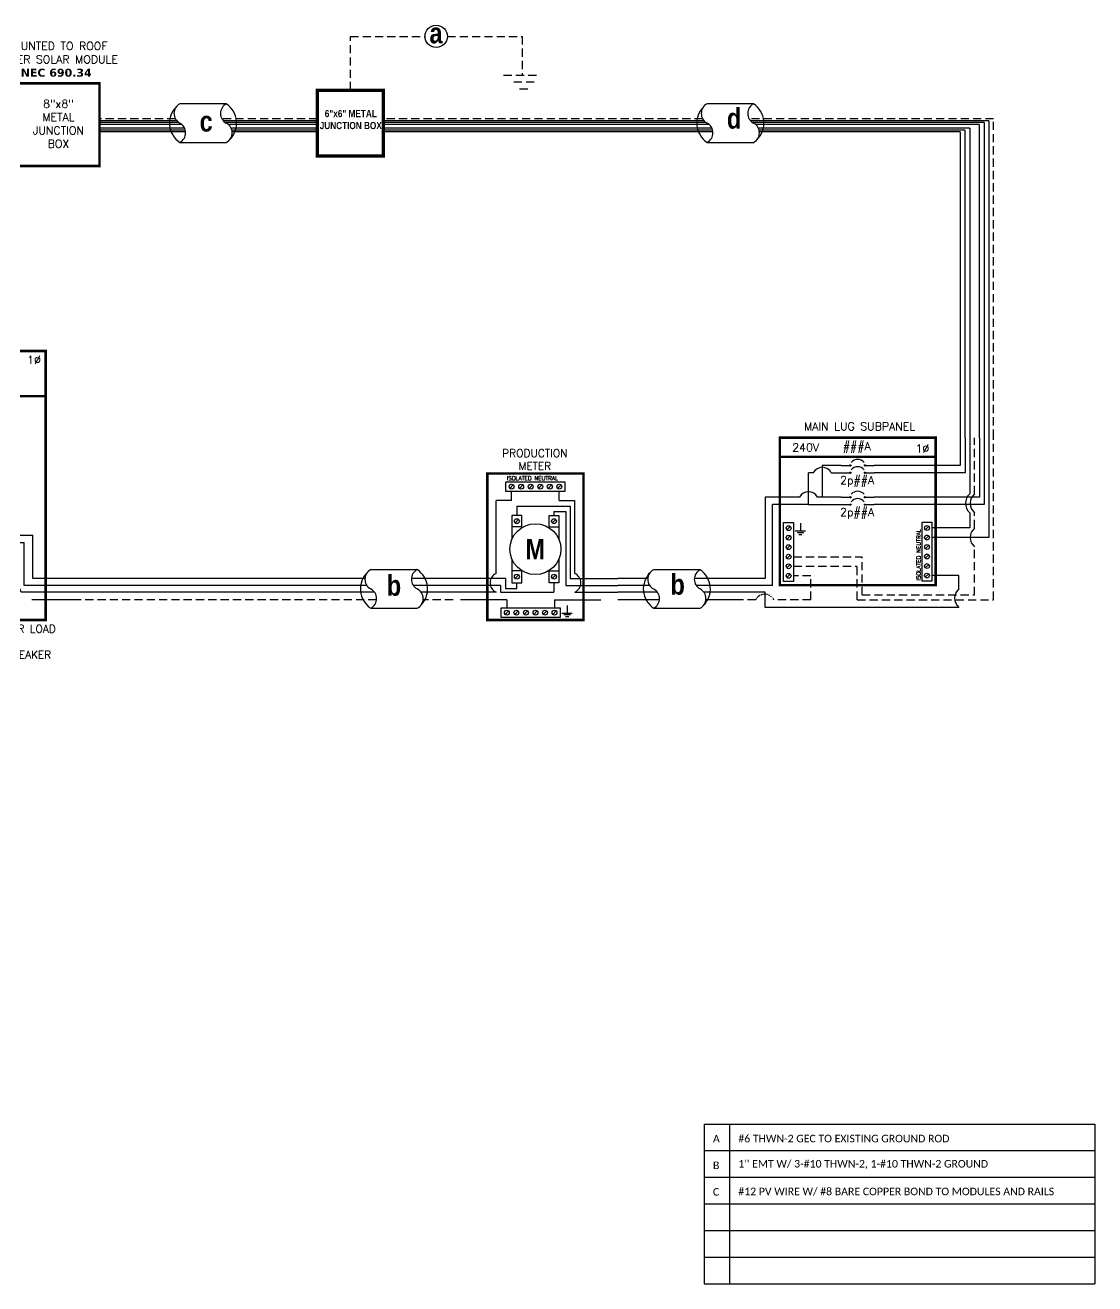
# Model space of a CAD drawing. Header units: feet. Extents: x 11717 to 12507, y 15295 to 15870.
# Drawn here: x 12018 to 12507, y 15295 to 15870 of the extents above; entities that cross this region are included whole.
import ezdxf

# ---------------------------------------------------------------- set-up
doc = ezdxf.new("R2010")
doc.units = ezdxf.units.FT
doc.header["$MEASUREMENT"] = 0
doc.linetypes.add('HIDDEN', pattern=[0.375, 0.25, -0.125])
for name, color, linetype in [('ONE LINE BLOCKS', 7, 'Continuous'), ('TABLES', 7, 'Continuous'), ('TEXT', 7, 'Continuous'), ('Z - TITLEBLOCK TXT', 7, 'Continuous')]:
    doc.layers.add(name, color=color, linetype=linetype)
doc.styles.add('ONE LINE TXT', font='techb___.ttf')
doc.styles.get("Standard").update_dxf_attribs({"font": 'simplex.shx'})

# ---------------------------------------------------------------- blocks, each defined once
blk = doc.blocks.new('M_MAIN BREAKER')
at = {"layer": 'ONE LINE BLOCKS', "linetype": 'Continuous'}
h = blk.add_hatch(color=1, dxfattribs=at)
h.dxf.hatch_style = 1
edge = h.paths.add_edge_path()
edge.add_arc((-12.42, 14.12), 0.0515, 0, 360)
h = blk.add_hatch(color=1, dxfattribs=at)
h.dxf.hatch_style = 1
edge = h.paths.add_edge_path()
edge.add_arc((-11.37, 14.12), 0.0515, 0, 360)
h = blk.add_hatch(color=1, dxfattribs=at)
h.dxf.hatch_style = 1
edge = h.paths.add_edge_path()
edge.add_arc((-12.42, 12.94), 0.0515, 0, 360)
h = blk.add_hatch(color=1, dxfattribs=at)
h.dxf.hatch_style = 1
edge = h.paths.add_edge_path()
edge.add_arc((-11.37, 12.94), 0.0515, 0, 360)
h = blk.add_hatch(color=1, dxfattribs=at)
h.dxf.hatch_style = 1
edge = h.paths.add_edge_path()
edge.add_arc((-9.24, 11.89), 0.0515, 0, 360)
h = blk.add_hatch(color=1, dxfattribs=at)
h.dxf.hatch_style = 1
edge = h.paths.add_edge_path()
edge.add_arc((-9.24, 11.29), 0.0515, 0, 360)
h = blk.add_hatch(color=1, dxfattribs=at)
h.dxf.hatch_style = 1
edge = h.paths.add_edge_path()
edge.add_arc((-8.06, 11.89), 0.0515, 0, 360)
h = blk.add_hatch(color=1, dxfattribs=at)
h.dxf.hatch_style = 1
edge = h.paths.add_edge_path()
edge.add_arc((-8.06, 11.29), 0.0515, 0, 360)
h = blk.add_hatch(color=1, dxfattribs=at)
h.dxf.hatch_style = 1
edge = h.paths.add_edge_path()
edge.add_arc((-9.24, 10.22), 0.0515, 0, 360)
h = blk.add_hatch(color=1, dxfattribs=at)
h.dxf.hatch_style = 1
edge = h.paths.add_edge_path()
edge.add_arc((-8.06, 10.22), 0.0515, 0, 360)
h = blk.add_hatch(color=1, dxfattribs=at)
h.dxf.hatch_style = 1
edge = h.paths.add_edge_path()
edge.add_arc((-9.24, 9.62), 0.0515, 0, 360)
h = blk.add_hatch(color=1, dxfattribs=at)
h.dxf.hatch_style = 1
edge = h.paths.add_edge_path()
edge.add_arc((-8.06, 9.62), 0.0515, 0, 360)
h = blk.add_hatch(color=1, dxfattribs=at)
h.dxf.hatch_style = 1
edge = h.paths.add_edge_path()
edge.add_arc((-9.24, 8.56), 0.0515, 0, 360)
h = blk.add_hatch(color=1, dxfattribs=at)
h.dxf.hatch_style = 1
edge = h.paths.add_edge_path()
edge.add_arc((-8.06, 8.56), 0.0515, 0, 360)
h = blk.add_hatch(color=1, dxfattribs=at)
h.dxf.hatch_style = 1
edge = h.paths.add_edge_path()
edge.add_arc((-9.24, 7.96), 0.0515, 0, 360)
h = blk.add_hatch(color=1, dxfattribs=at)
h.dxf.hatch_style = 1
edge = h.paths.add_edge_path()
edge.add_arc((-8.06, 7.96), 0.0515, 0, 360)
h = blk.add_hatch(color=1, dxfattribs=at)
h.dxf.hatch_style = 1
edge = h.paths.add_edge_path()
edge.add_arc((-9.24, 6.89), 0.0515, 0, 360)
h = blk.add_hatch(color=1, dxfattribs=at)
h.dxf.hatch_style = 1
edge = h.paths.add_edge_path()
edge.add_arc((-9.24, 6.29), 0.0515, 0, 360)
h = blk.add_hatch(color=1, dxfattribs=at)
h.dxf.hatch_style = 1
edge = h.paths.add_edge_path()
edge.add_arc((-8.06, 6.89), 0.0515, 0, 360)
h = blk.add_hatch(color=1, dxfattribs=at)
h.dxf.hatch_style = 1
edge = h.paths.add_edge_path()
edge.add_arc((-8.06, 6.29), 0.0515, 0, 360)
h = blk.add_hatch(color=1, dxfattribs=at)
h.dxf.hatch_style = 1
edge = h.paths.add_edge_path()
edge.add_arc((-9.24, 5.22), 0.0515, 0, 360)
h = blk.add_hatch(color=1, dxfattribs=at)
h.dxf.hatch_style = 1
edge = h.paths.add_edge_path()
edge.add_arc((-8.06, 5.22), 0.0515, 0, 360)
h = blk.add_hatch(color=1, dxfattribs=at)
h.dxf.hatch_style = 1
edge = h.paths.add_edge_path()
edge.add_arc((-9.24, 4.62), 0.0515, 0, 360)
h = blk.add_hatch(color=1, dxfattribs=at)
h.dxf.hatch_style = 1
edge = h.paths.add_edge_path()
edge.add_arc((-8.06, 4.62), 0.0515, 0, 360)
at = {"color": 7, "linetype": 'Continuous'}
for p, q in [((-3.67, 1.71), (-3.67, 5.22)), ((0, 1.71), (-3.67, 1.71))]:
    blk.add_line(p, q, dxfattribs=at)
at = {"color": 10, "linetype": 'Continuous'}
for p, q in [((-4.38, 1.15), (-4.38, 4.62)), ((-3.66, 4.62), (-3.66, 4.62)), ((-3.66, 4.62), (-3.66, 4.62)), ((0, 1.15), (-4.38, 1.15))]:
    blk.add_line(p, q, dxfattribs=at)
at = {"color": 253, "linetype": 'Continuous'}
for p, q in [((-6.38, 2.18), (-6.59, 2.18)), ((-6.38, 0.61), (-6.38, 2.18)), ((-5.56, 0.61), (-6.38, 0.61)), ((0, 0.61), (-4.63, 0.61))]:
    blk.add_line(p, q, dxfattribs=at)
at = {"color": 7, "linetype": 'Continuous'}
blk.add_circle((-19.56, -2.7), 0.906, dxfattribs=at)
at = {"color": 253, "linetype": 'Continuous'}
blk.add_arc((-5.09, 0.58), 0.468, 3.2819, 176.7181, dxfattribs=at)
at = {"layer": 'ONE LINE BLOCKS', "lineweight": 50}
for p, q in [((-19.22, 23.9), (-19.22, 26.89)), ((-19.22, 26.89), (-15.88, 26.89)), ((-15.88, 26.89), (-15.88, 23.9)), ((-15.88, 23.9), (-19.22, 23.9)), ((-14.96, 16.47), (-2.64, 16.47))]:
    blk.add_line(p, q, dxfattribs=at)
at = {"layer": 'ONE LINE BLOCKS', "lineweight": 50, "const_width": 0.21}
for points in [[(-19.22, 23.9), (-19.22, 26.89), (-15.88, 26.89), (-15.88, 23.9)], [(-14.96, -1.65), (-14.96, 20.13), (-2.64, 20.13), (-2.64, -1.65)]]:
    blk.add_lwpolyline(points, close=True, dxfattribs=at)
at = {"layer": 'TEXT', "color": 92, "linetype": 'HIDDEN', "ltscale": 15}
for p, q in [((-13.72, 3.55), (-13.72, 2.94)), ((-6.58, 3.55), (-13.72, 3.55)), ((-5.12, 0), (-5.12, 3.55)), ((-13.72, 2.94), (-12.56, 2.94)), ((0, 0), (-5.12, 0)), ((-12.56, -0.15), (-19.56, -0.15)), ((-19.56, -0.15), (-19.56, -1.8)), ((-19.56, -3.61), (-19.56, -5.8))]:
    blk.add_line(p, q, dxfattribs=at)
at = {"layer": 'TEXT', "color": 92, "linetype": 'Continuous', "ltscale": 15}
blk.add_line((-7.4, -0.92), (-11.75, -0.92), dxfattribs=at)
at = {"layer": 'TEXT', "color": 92, "linetype": 'HIDDEN', "flags": 128}
for points in [[(-11.18, 1.63), (-11.18, 1.01)], [(-11.59, 1.01), (-10.77, 1.01)], [(-10.91, 0.85), (-11.45, 0.85)], [(-11.05, 0.7), (-11.31, 0.7)]]:
    blk.add_lwpolyline(points, dxfattribs=at)
at = {"layer": 'TEXT', "color": 92, "linetype": 'Continuous', "ltscale": 4, "flags": 128}
for points in [[(-21.06, -5.8), (-18.06, -5.8)], [(-18.58, -6.36), (-20.54, -6.36)], [(-19.1, -6.91), (-20.02, -6.91)]]:
    blk.add_lwpolyline(points, dxfattribs=at)
at = {"layer": 'TEXT', "linetype": 'Continuous'}
blk.add_circle((-17.55, 25.39), 1.27, dxfattribs=at)
at = {"layer": 'TEXT', "color": 92, "linetype": 'Continuous', "ltscale": 0.3}
blk.add_arc((-5.85, 3.16), 0.824, 27.6639, 152.3361, dxfattribs=at)
at = {"layer": 'Z - TITLEBLOCK TXT', "color": 253, "linetype": 'Continuous'}
for p, q in [((-18.57, 13.92), (-18.57, 23.9)), ((-13.44, 13.92), (-18.57, 13.92)), ((-13.44, 4.34), (-13.44, 13.92)), ((-5.83, 4.34), (-13.44, 4.34)), ((-5.83, 4.34), (-5.83, 2.95)), ((-5.83, 2.95), (-6.59, 2.95))]:
    blk.add_line(p, q, dxfattribs=at)
at = {"layer": 'Z - TITLEBLOCK TXT', "color": 10, "linetype": 'Continuous'}
for p, q in [((-17.55, 14.87), (-17.55, 23.9)), ((-12.42, 14.87), (-17.55, 14.87)), ((-12.42, 4.62), (-12.42, 12.2)), ((-11.7, 11.29), (-12.42, 11.29)), ((-9.99, 11.29), (-11.04, 11.29)), ((-11.7, 9.62), (-12.42, 9.62)), ((-9.99, 9.62), (-11.04, 9.62)), ((-11.7, 7.96), (-12.42, 7.96)), ((-9.99, 7.96), (-11.04, 7.96)), ((-11.7, 6.29), (-12.42, 6.29)), ((-9.99, 6.29), (-11.04, 6.29)), ((-9.99, 4.62), (-12.42, 4.62)), ((-7.32, 4.62), (-4.38, 4.62))]:
    blk.add_line(p, q, dxfattribs=at)
at = {"layer": 'Z - TITLEBLOCK TXT', "color": 7, "linetype": 'Continuous'}
for p, q in [((-16.52, 15.77), (-16.52, 23.9)), ((-16.52, 15.77), (-11.37, 15.77)), ((-11.37, 15.77), (-11.37, 14.87)), ((-11.37, 11.89), (-11.37, 12.2)), ((-11.37, 10.22), (-11.37, 11.89)), ((-11.37, 11.89), (-9.99, 11.89)), ((-9.99, 11.89), (-11.37, 11.89)), ((-11.37, 8.56), (-11.37, 10.22)), ((-11.37, 10.22), (-9.99, 10.22)), ((-9.99, 10.22), (-11.37, 10.22)), ((-11.37, 6.89), (-11.37, 8.56)), ((-11.37, 8.56), (-9.99, 8.56)), ((-9.99, 8.56), (-11.37, 8.56)), ((-11.37, 5.22), (-11.37, 6.89)), ((-11.37, 6.89), (-9.99, 6.89)), ((-9.99, 6.89), (-11.37, 6.89)), ((-9.99, 5.22), (-11.37, 5.22)), ((-7.32, 5.22), (-3.67, 5.22))]:
    blk.add_line(p, q, dxfattribs=at)
at = {"layer": 'Z - TITLEBLOCK TXT', "color": 1, "linetype": 'Continuous'}
for p, q in [((-12.56, -1.38), (-12.56, 3.4)), ((-12.56, 3.4), (-11.75, 3.4)), ((-11.75, 3.4), (-11.75, -1.38)), ((-7.4, -1.37), (-7.4, 3.41)), ((-7.4, 3.41), (-6.59, 3.41)), ((-6.59, 3.41), (-6.59, -1.37)), ((-11.75, -1.38), (-12.56, -1.38)), ((-6.59, -1.37), (-7.4, -1.37))]:
    blk.add_line(p, q, dxfattribs=at)
at = {"layer": 'Z - TITLEBLOCK TXT', "color": 4, "linetype": 'Continuous'}
for p, q in [((-12.01, 3.07), (-12.29, 2.8)), ((-6.85, 3.09), (-7.13, 2.81)), ((-12.01, 2.3), (-12.29, 2.03)), ((-6.85, 2.32), (-7.13, 2.04)), ((-12.01, 1.53), (-12.29, 1.25)), ((-6.85, 1.55), (-7.13, 1.27)), ((-12.01, 0.76), (-12.29, 0.48)), ((-6.85, 0.78), (-7.13, 0.5)), ((-6.85, 0), (-7.13, -0.27)), ((-12.01, -0.01), (-12.29, -0.29)), ((-12.01, -0.78), (-12.29, -1.06)), ((-6.85, -0.77), (-7.13, -1.04))]:
    blk.add_line(p, q, dxfattribs=at)
at = {"layer": 'Z - TITLEBLOCK TXT', "color": 1, "linetype": 'Continuous', "flags": 128}
for points in [[(-12.42, 14.87), (-12.42, 14.12)], [(-12.42, 14.87), (-12.42, 14.12)], [(-11.37, 14.87), (-11.37, 14.12)], [(-11.37, 14.87), (-11.37, 14.12)], [(-12.42, 12.94), (-12.42, 12.2)], [(-11.37, 12.94), (-11.37, 12.2)], [(-9.99, 11.89), (-9.24, 11.89)], [(-9.99, 11.89), (-9.24, 11.89)], [(-9.99, 11.29), (-9.24, 11.29)], [(-9.99, 11.29), (-9.24, 11.29)], [(-8.06, 11.89), (-7.32, 11.89)], [(-8.06, 11.29), (-7.32, 11.29)], [(-9.99, 10.22), (-9.24, 10.22)], [(-9.99, 10.22), (-9.24, 10.22)], [(-8.06, 10.22), (-7.32, 10.22)], [(-9.99, 9.62), (-9.24, 9.62)], [(-9.99, 9.62), (-9.24, 9.62)], [(-8.06, 9.62), (-7.32, 9.62)], [(-9.99, 8.56), (-9.24, 8.56)], [(-9.99, 8.56), (-9.24, 8.56)], [(-8.06, 8.56), (-7.32, 8.56)], [(-9.99, 7.96), (-9.24, 7.96)], [(-9.99, 7.96), (-9.24, 7.96)], [(-8.06, 7.96), (-7.32, 7.96)], [(-9.99, 6.89), (-9.24, 6.89)], [(-9.99, 6.89), (-9.24, 6.89)], [(-9.99, 6.29), (-9.24, 6.29)], [(-9.99, 6.29), (-9.24, 6.29)], [(-8.06, 6.89), (-7.32, 6.89)], [(-8.06, 6.29), (-7.32, 6.29)], [(-9.99, 5.22), (-9.24, 5.22)], [(-9.99, 5.22), (-9.24, 5.22)], [(-8.06, 5.22), (-7.32, 5.22)], [(-9.99, 4.62), (-9.24, 4.62)], [(-9.99, 4.62), (-9.24, 4.62)], [(-8.06, 4.62), (-7.32, 4.62)]]:
    blk.add_lwpolyline(points, dxfattribs=at)
at = {"layer": 'Z - TITLEBLOCK TXT', "color": 1, "linetype": 'Continuous'}
for centre in [(-12.42, 14.12), (-11.37, 14.12), (-12.42, 12.94), (-11.37, 12.94), (-9.24, 11.89), (-9.24, 11.29), (-8.06, 11.89), (-8.06, 11.29), (-9.24, 10.22), (-8.06, 10.22), (-9.24, 9.62), (-8.06, 9.62), (-9.24, 8.56), (-8.06, 8.56), (-9.24, 7.96), (-8.06, 7.96), (-9.24, 6.89), (-9.24, 6.29), (-8.06, 6.89), (-8.06, 6.29), (-9.24, 5.22), (-8.06, 5.22), (-9.24, 4.62), (-8.06, 4.62)]:
    blk.add_circle(centre, 0.0515, dxfattribs=at)
at = {"layer": 'Z - TITLEBLOCK TXT', "color": 4, "linetype": 'Continuous'}
for centre in [(-12.15, 2.94), (-6.99, 2.95), (-12.15, 2.16), (-6.99, 2.18), (-12.15, 1.39), (-6.99, 1.41), (-12.15, 0.62), (-12.15, -0.15), (-6.99, 0.64), (-6.99, -0.13), (-12.15, -0.92), (-6.99, -0.91)]:
    blk.add_circle(centre, 0.197, dxfattribs=at)
at = {"layer": 'Z - TITLEBLOCK TXT', "color": 1, "linetype": 'Continuous'}
for centre, start, end in [((-12.63, 13.53), 310.3392, 49.6608), ((-11.58, 13.53), 310.3392, 49.6608), ((-8.65, 11.68), 40.3392, 139.6608), ((-8.65, 11.08), 40.3392, 139.6608), ((-8.65, 10.01), 40.3392, 139.6608), ((-8.65, 9.41), 40.3392, 139.6608), ((-8.65, 8.34), 40.3392, 139.6608), ((-8.65, 7.75), 40.3392, 139.6608), ((-8.65, 6.68), 40.3392, 139.6608), ((-8.65, 6.08), 40.3392, 139.6608), ((-8.65, 5.01), 40.3392, 139.6608), ((-8.65, 4.41), 40.3392, 139.6608)]:
    blk.add_arc(centre, 0.697, start, end, dxfattribs=at)
at = {"layer": 'Z - TITLEBLOCK TXT', "color": 10, "linetype": 'Continuous'}
for centre in [(-11.37, 11.27), (-11.37, 9.6), (-11.37, 7.94), (-11.37, 6.27)]:
    blk.add_arc(centre, 0.332, 3.2937, 176.7063, dxfattribs=at)
at = {"layer": 'TABLES', "color": 1, "linetype": 'Continuous'}
blk.add_text('NEUTRAL', height=0.648, rotation=90, dxfattribs=at).set_placement((-7.51, -0.72))
at = {"layer": 'TEXT', "color": 1}
for s, p in [('EXISTING', (-23.87, 26.77)), ('120/240V', (-24.23, 25.6)), ('UTILITY', (-23.53, 24.56)), ('METER', (-23.34, 23.51))]:
    blk.add_text(s, height=0.628, dxfattribs=at).set_placement(p)
at = {"layer": 'TEXT', "color": 1, "attachment_point": 5}
for s, width, gutter_width, heights, insert, char_height in [('240V', 0.1481, 0.75, [0], (-13.27, 19.41), 0.648), ('1∅', 0.1481, 0.75, [0], (-3.58, 19.41), 0.648), ('#A MAIN BREAKER\\P#A BUSBAR', 11.199, 0.75, [0], (-8.93, 17.57), 0.648), ('2p#A', 0.1481, 0.75, [0], (-10.55, 13.53), 0.648), ('EXISTING MAIN BREAKER LOAD CENTER\\P2p##A BACK FEED BREAKER\\P{\\fVerdana|b1|i0|c0|p34;NEC 690.64}', 14.144, 7.17, [12.8], (-8.17, -3.93), 0.6278)]:
    blk.add_mtext_dynamic_manual_height_columns(s, width=width, gutter_width=gutter_width, heights=heights, dxfattribs=dict(at, insert=insert, char_height=char_height))
at = {"layer": 'Z - TITLEBLOCK TXT', "color": 253, "linetype": 'Continuous', "style": 'ONE LINE TXT'}
blk.add_text('M', height=1.66, dxfattribs=at).set_placement((-18.36, 24.56))
at = {"layer": 'Z - TITLEBLOCK TXT', "color": 1, "linetype": 'Continuous', "insert": (-20.08, -1.65), "char_height": 1.6624, "attachment_point": 1, "style": 'ONE LINE TXT'}
blk.add_mtext_dynamic_manual_height_columns('{\\W1;\\C256;a}', width=0.1385, gutter_width=2.13, heights=[0], dxfattribs=at)
blk = doc.blocks.new('*U12')
at = {"color": 155, "true_color": 0x647190}
blk.add_blockref('M_MAIN BREAKER', (0, 0), dxfattribs=at)
blk = doc.blocks.new('M_METER PAN')
at = {"color": 253, "linetype": 'Continuous'}
for p, q in [((4.73, 8.02), (4.73, 8.75)), ((8.59, 8.02), (8.59, 8.75)), ((4.73, 8.02), (3.48, 8.02)), ((3.48, 2.14), (3.48, 8.02)), ((8.59, 8.02), (9.84, 8.02)), ((9.84, 2.14), (9.84, 8.02)), ((3.48, 0.61), (0, 0.61)), ((9.84, 0.61), (13.32, 0.61))]:
    blk.add_line(p, q, dxfattribs=at)
at = {"color": 7, "linetype": 'Continuous'}
for p, q in [((5.16, 7.56), (5.16, 6.82)), ((5.16, 7.56), (9.47, 7.56)), ((9.47, 7.56), (9.47, 1.71)), ((4.25, 1.71), (0, 1.71)), ((4.25, 1.71), (4.25, 0.9)), ((5.16, 0.9), (5.16, 1.37)), ((9.47, 1.71), (13.32, 1.71)), ((4.25, 0.9), (5.16, 0.9))]:
    blk.add_line(p, q, dxfattribs=at)
at = {"color": 10, "linetype": 'Continuous'}
for p, q in [((8.16, 7.14), (8.16, 6.82)), ((8.16, 7.14), (9.12, 7.14)), ((9.12, 7.14), (9.12, 1.15)), ((3.83, 1.15), (0, 1.15)), ((3.83, 1.15), (3.83, 0.61)), ((8.16, 1.37), (8.16, 0.61)), ((9.12, 1.15), (13.32, 1.15)), ((3.83, 0.61), (8.16, 0.61))]:
    blk.add_line(p, q, dxfattribs=at)
at = {"color": 1, "linetype": 'Continuous'}
for p, q in [((5.57, 5.9), (4.76, 5.9)), ((7.76, 5.9), (8.56, 5.9)), ((5.57, 2.33), (4.76, 2.33)), ((7.76, 2.33), (8.56, 2.33))]:
    blk.add_line(p, q, dxfattribs=at)
at = {"color": 253, "linetype": 'Continuous'}
for centre, start, end in [((3.82, 1.37), 113.9997, 246.0003), ((9.5, 1.37), 293.9997, 66.0003)]:
    blk.add_arc(centre, 0.835, start, end, dxfattribs=at)
at = {"layer": 'ONE LINE BLOCKS', "lineweight": 50, "const_width": 0.21}
blk.add_lwpolyline([(2.77, -1.65), (2.77, 10.22), (10.55, 10.22), (10.55, -1.65)], close=True, dxfattribs=at)
at = {"layer": 'TEXT', "color": 92, "linetype": 'HIDDEN', "ltscale": 15}
for p, q in [((4.35, 0), (0, 0)), ((4.35, 0), (4.35, -0.65)), ((8.2, 0), (8.2, -0.65)), ((8.2, 0), (13.32, 0))]:
    blk.add_line(p, q, dxfattribs=at)
at = {"layer": 'TEXT', "color": 92, "linetype": 'Continuous', "flags": 128}
for points in [[(9.23, -0.46), (9.23, -1.08)], [(8.81, -1.08), (9.64, -1.08)], [(9.5, -1.23), (8.96, -1.23)], [(9.35, -1.38), (9.1, -1.38)]]:
    blk.add_lwpolyline(points, dxfattribs=at)
at = {"layer": 'TEXT', "linetype": 'Continuous'}
blk.add_circle((6.66, 4.09), 2.06, dxfattribs=at)
at = {"layer": 'Z - TITLEBLOCK TXT', "color": 1, "linetype": 'Continuous'}
for p, q in [((4.27, 8.75), (4.27, 9.55)), ((4.27, 9.55), (9.05, 9.55)), ((9.05, 9.55), (9.05, 8.75)), ((9.05, 8.75), (4.27, 8.75)), ((4.76, 6.82), (4.76, 4.89)), ((5.57, 6.82), (4.76, 6.82)), ((5.57, 5.84), (5.57, 6.82)), ((7.76, 5.84), (7.76, 6.82)), ((7.76, 6.82), (8.56, 6.82)), ((8.56, 6.82), (8.56, 4.89)), ((4.76, 3.3), (4.76, 1.37)), ((8.56, 3.3), (8.56, 1.37)), ((5.57, 1.37), (5.57, 2.35)), ((7.76, 1.37), (7.76, 2.35)), ((4.76, 1.37), (5.57, 1.37)), ((8.56, 1.37), (7.76, 1.37)), ((3.89, -1.45), (3.89, -0.65)), ((3.89, -0.65), (8.66, -0.65)), ((8.66, -0.65), (8.66, -1.45)), ((8.66, -1.45), (3.89, -1.45))]:
    blk.add_line(p, q, dxfattribs=at)
at = {"layer": 'Z - TITLEBLOCK TXT', "color": 4, "linetype": 'Continuous'}
for p, q in [((4.87, 9.29), (4.6, 9.01)), ((5.64, 9.29), (5.37, 9.01)), ((6.42, 9.29), (6.14, 9.01)), ((7.19, 9.29), (6.91, 9.01)), ((7.96, 9.29), (7.68, 9.01)), ((8.73, 9.29), (8.45, 9.01)), ((5.3, 6.5), (5.02, 6.22)), ((8.3, 6.5), (8.02, 6.22)), ((5.3, 2.01), (5.02, 1.73)), ((8.3, 2.01), (8.02, 1.73)), ((4.49, -0.91), (4.21, -1.19)), ((5.26, -0.91), (4.98, -1.19)), ((6.03, -0.91), (5.75, -1.19)), ((6.8, -0.91), (6.52, -1.19)), ((7.57, -0.91), (7.29, -1.19)), ((8.34, -0.91), (8.06, -1.19))]:
    blk.add_line(p, q, dxfattribs=at)
for centre in [(4.73, 9.15), (5.51, 9.15), (6.28, 9.15), (7.05, 9.15), (7.82, 9.15), (8.59, 9.15), (5.16, 6.36), (8.16, 6.36), (5.16, 1.87), (8.16, 1.87), (4.35, -1.05), (5.12, -1.05), (5.89, -1.05), (6.66, -1.05), (7.43, -1.05), (8.2, -1.05)]:
    blk.add_circle(centre, 0.197, dxfattribs=at)
at = {"layer": 'TABLES', "color": 4, "linetype": 'Continuous'}
blk.add_text('ISOLATED NEUTRAL', height=0.3321, dxfattribs=at).set_placement((4.34, 9.67))
at = {"layer": 'TEXT', "color": 1, "insert": (6.61, 11.34), "char_height": 0.6278, "attachment_point": 5}
blk.add_mtext_dynamic_manual_height_columns('PRODUCTION METER', width=1.3203, gutter_width=7.17, heights=[0], dxfattribs=at)
at = {"layer": 'Z - TITLEBLOCK TXT', "color": 253, "linetype": 'Continuous', "style": 'ONE LINE TXT'}
blk.add_text('M', height=1.66, dxfattribs=at).set_placement((5.85, 3.26))
blk = doc.blocks.new('*U13')
at = {"color": 0}
blk.add_blockref('M_METER PAN', (0, 0), dxfattribs=at)
blk = doc.blocks.new('*U8')
at = {"color": 7, "linetype": 'Continuous'}
for p, q in [((6.67, 2.43), (2.91, 2.43)), ((2.44, 1.71), (0, 1.71)), ((9.57, 1.71), (6.2, 1.71)), ((2.91, -0.69), (6.67, -0.69))]:
    blk.add_line(p, q, dxfattribs=at)
at = {"color": 10, "linetype": 'Continuous'}
for p, q in [((2.59, 1.15), (0, 1.15)), ((9.57, 1.15), (6.35, 1.15))]:
    blk.add_line(p, q, dxfattribs=at)
at = {"color": 253, "linetype": 'Continuous'}
for p, q in [((3.21, 0.61), (0, 0.61)), ((9.57, 0.61), (6.97, 0.61))]:
    blk.add_line(p, q, dxfattribs=at)
at = {"color": 7, "linetype": 'Continuous'}
for centre, start, end in [((3.94, 0.87), 133.9732, 236.4265), ((5.63, 0.87), 313.9732, 56.4265)]:
    blk.add_arc(centre, 1.87, start, end, dxfattribs=at)
at = {"layer": 'TEXT', "color": 92, "linetype": 'HIDDEN', "ltscale": 15}
for p, q in [((3.37, 0), (0, 0)), ((9.57, 0), (7.14, 0))]:
    blk.add_line(p, q, dxfattribs=at)
at = {"layer": 'Z - TITLEBLOCK TXT', "linetype": 'Continuous'}
for centre, start, end in [((3.31, 1.65), 117.6639, 242.3361), ((7.08, 1.65), 117.6639, 242.3361), ((2.5, 0.09), 297.6639, 62.3361), ((6.26, 0.09), 297.6639, 62.3361)]:
    blk.add_arc(centre, 0.882, start, end, dxfattribs=at)
blk = doc.blocks.new('*T10')
at = {"linetype": 'ByBlock', "lineweight": -2, "transparency": 16777216}
for p, q in [((0, 0), (178.52, 0)), ((0, 0), (0, -72.97)), ((11.58, 0), (11.58, -72.97)), ((178.52, 0), (178.52, -72.97)), ((0, -12.11), (178.52, -12.11)), ((0, -24.28), (178.52, -24.28)), ((0, -36.46), (178.52, -36.46)), ((0, -48.64), (178.52, -48.64)), ((0, -60.81), (178.52, -60.81)), ((0, -72.97), (178.52, -72.97))]:
    blk.add_line(p, q, dxfattribs=at)
at = {"color": 0, "linetype": 'Continuous', "transparency": 16777216, "char_height": 3.4544, "attachment_point": 7}
for s, insert, width in [('{\\fCalibri|b0|i0|c0;A', (4.06, -8.36), 3.4544), ('{\\fCalibri|b0|i0|c0;#6 THWN-2 GEC TO EXISTING GROUND ROD', (15.65, -8.36), 158.8095), ('{\\fCalibri|b0|i0|c0;B', (4.06, -20.53), 3.4544), ("{\\fCalibri|b0|i0|c0;1'' EMT W/ 3-#10 THWN-2, 1-#10 THWN-2 GROUND", (15.65, -20.53), 158.8095), ('{\\fCalibri|b0|i0|c0;#12 PV WIRE W/ #8 BARE COPPER BOND TO MODULES AND RAILS', (15.65, -32.71), 158.8095), ('{\\fCalibri|b0|i0|c0;C', (4.06, -32.71), 3.4544), ('{\\fCalibri|b0|i0|c0;', (4.06, -44.89), 3.4544), ('{\\fCalibri|b0|i0|c0;', (15.65, -44.89), 158.8095), ('{\\fCalibri|b0|i0|c0;', (4.06, -57.06), 3.4544), ('{\\fCalibri|b0|i0|c0;', (15.65, -57.06), 158.8095), ('{\\fCalibri|b0|i0|c0;', (4.06, -69.22), 3.4544), ('{\\fCalibri|b0|i0|c0;', (15.65, -69.22), 158.8095)]:
    blk.add_mtext(s, dxfattribs=dict(at, insert=insert, width=width))
blk = doc.blocks.new('*U16')
at = {"layer": 'ONE LINE BLOCKS', "linetype": 'Continuous'}
h = blk.add_hatch(color=1, dxfattribs=at)
h.dxf.hatch_style = 1
edge = h.paths.add_edge_path()
edge.add_arc((32.25, -12.65), 0.291, 0, 360)
h = blk.add_hatch(color=1, dxfattribs=at)
h.dxf.hatch_style = 1
edge = h.paths.add_edge_path()
edge.add_arc((32.25, -16.02), 0.291, 0, 360)
h = blk.add_hatch(color=1, dxfattribs=at)
h.dxf.hatch_style = 1
edge = h.paths.add_edge_path()
edge.add_arc((38.92, -12.65), 0.291, 0, 360)
h = blk.add_hatch(color=1, dxfattribs=at)
h.dxf.hatch_style = 1
edge = h.paths.add_edge_path()
edge.add_arc((38.92, -16.02), 0.291, 0, 360)
h = blk.add_hatch(color=1, dxfattribs=at)
h.dxf.hatch_style = 1
edge = h.paths.add_edge_path()
edge.add_arc((32.25, -27.21), 0.291, 0, 360)
h = blk.add_hatch(color=1, dxfattribs=at)
h.dxf.hatch_style = 1
edge = h.paths.add_edge_path()
edge.add_arc((38.92, -27.21), 0.291, 0, 360)
h = blk.add_hatch(color=1, dxfattribs=at)
h.dxf.hatch_style = 1
edge = h.paths.add_edge_path()
edge.add_arc((32.25, -30.59), 0.291, 0, 360)
h = blk.add_hatch(color=1, dxfattribs=at)
h.dxf.hatch_style = 1
edge = h.paths.add_edge_path()
edge.add_arc((38.92, -30.59), 0.291, 0, 360)
at = {"color": 7, "linetype": 'Continuous'}
for p, q in [((82.46, 0), (82.46, -12.65)), ((91.16, 0), (91.16, -27.21)), ((28.05, -12.65), (19.39, -12.65)), ((19.39, -12.65), (19.39, -27.21)), ((82.46, -12.65), (43.12, -12.65)), ((8.98, -27.21), (-6.7, -27.21)), ((-6.7, -27.21), (-6.7, -64.37)), ((28.05, -27.21), (17.22, -27.21)), ((91.16, -27.21), (43.12, -27.21)), ((-6.7, -64.37), (-20.02, -64.37))]:
    blk.add_line(p, q, dxfattribs=at)
at = {"color": 10, "linetype": 'Continuous'}
for p, q in [((84.64, 0), (84.64, -16.02)), ((93.34, 0), (93.34, -30.59)), ((13.1, -30.59), (13.1, -16.02)), ((15.27, -16.02), (13.1, -16.02)), ((23.51, -16.02), (28.05, -16.02)), ((84.64, -16.02), (43.12, -16.02)), ((13.1, -30.59), (-3.41, -30.59)), ((-3.41, -67.54), (-3.41, -30.59)), ((13.1, -30.59), (28.05, -30.59)), ((93.34, -30.59), (43.12, -30.59)), ((-3.41, -67.54), (-20.02, -67.54))]:
    blk.add_line(p, q, dxfattribs=at)
at = {"color": 253, "linetype": 'Continuous'}
for p, q in [((86.81, 0), (86.81, -25.72)), ((95.51, 0), (95.51, -45.61)), ((86.81, -34.27), (86.81, -41.26)), ((86.81, -41.26), (69.51, -41.26)), ((95.51, -45.61), (69.51, -45.61)), ((81.85, -63.01), (69.51, -63.01)), ((81.85, -69.04), (81.85, -63.01)), ((-6.7, -70.59), (-20.02, -70.59)), ((-6.7, -77.59), (-6.7, -70.59)), ((81.85, -77.59), (-6.7, -77.59))]:
    blk.add_line(p, q, dxfattribs=at)
at = {"color": 10, "linetype": 'Continuous'}
blk.add_arc((19.39, -18.18), 4.65, 27.66392, 152.33608, dxfattribs=at)
at = {"color": 7, "linetype": 'Continuous'}
blk.add_arc((13.1, -29.37), 4.65, 27.66392, 152.33608, dxfattribs=at)
at = {"color": 253, "linetype": 'Continuous'}
for centre in [(90.39, -29.99), (85.42, -73.31)]:
    blk.add_arc(centre, 5.58, 129.92155, 230.07845, dxfattribs=at)
at = {"layer": 'ONE LINE BLOCKS', "lineweight": 50}
blk.add_line((0, -8.7), (71.17, -8.7), dxfattribs=at)
at = {"layer": 'ONE LINE BLOCKS', "lineweight": 50, "const_width": 1.19}
blk.add_lwpolyline([(0, -67.37), (0, 0), (71.17, 0), (71.17, -67.37)], close=True, dxfattribs=at)
at = {"layer": 'TEXT', "color": 92, "linetype": 'HIDDEN', "ltscale": 15}
for p, q in [((88.99, -25.72), (88.99, 0)), ((97.69, -74.03), (97.69, 0)), ((88.99, -41.34), (88.99, -34.27)), ((88.99, -71.85), (88.99, -49.89)), ((6.27, -54.39), (37.56, -54.39)), ((37.56, -71.85), (37.56, -54.39)), ((6.27, -58.74), (35.36, -58.74)), ((14.11, -63.09), (6.27, -63.09)), ((14.11, -74.03), (14.11, -63.09)), ((35.36, -74.03), (35.36, -58.74)), ((-11.01, -74.03), (-20.02, -74.03)), ((14.11, -74.03), (-2.77, -74.03)), ((35.36, -74.03), (97.69, -74.03)), ((37.56, -71.85), (88.99, -71.85))]:
    blk.add_line(p, q, dxfattribs=at)
at = {"layer": 'TEXT', "color": 92, "linetype": 'HIDDEN', "flags": 128}
for points in [[(9.38, -39.11), (9.38, -42.61)], [(7.04, -42.61), (11.72, -42.61)], [(10.91, -43.48), (7.85, -43.48)], [(10.1, -44.35), (8.66, -44.35)]]:
    blk.add_lwpolyline(points, dxfattribs=at)
at = {"layer": 'TEXT', "color": 92, "linetype": 'Continuous', "ltscale": 4}
for centre in [(92.46, -29.99), (92.46, -45.61)]:
    blk.add_arc(centre, 5.51, 129.05896, 230.94104, dxfattribs=at)
at = {"layer": 'TEXT', "color": 92, "linetype": 'HIDDEN', "ltscale": 0.3}
blk.add_arc((-6.89, -76.19), 4.65, 27.66392, 152.33608, dxfattribs=at)
at = {"layer": 'Z - TITLEBLOCK TXT', "color": 1, "linetype": 'Continuous'}
for p, q in [((1.73, -65.68), (1.73, -38.74)), ((1.73, -38.74), (6.27, -38.74)), ((6.27, -38.74), (6.27, -65.68)), ((64.97, -65.61), (64.97, -38.67)), ((64.97, -38.67), (69.51, -38.67)), ((69.51, -38.67), (69.51, -65.61)), ((6.27, -65.68), (1.73, -65.68)), ((69.51, -65.61), (64.97, -65.61))]:
    blk.add_line(p, q, dxfattribs=at)
at = {"layer": 'Z - TITLEBLOCK TXT', "color": 4, "linetype": 'Continuous'}
for p, q in [((4.79, -40.55), (3.22, -42.12)), ((4.79, -44.9), (3.22, -46.47)), ((68.02, -40.48), (66.45, -42.05)), ((68.02, -44.83), (66.45, -46.4)), ((4.79, -49.25), (3.22, -50.82)), ((68.02, -49.18), (66.45, -50.75)), ((4.79, -53.6), (3.22, -55.17)), ((68.02, -53.53), (66.45, -55.1)), ((4.79, -57.95), (3.22, -59.52)), ((4.79, -62.3), (3.22, -63.87)), ((68.02, -57.88), (66.45, -59.45)), ((68.02, -62.23), (66.45, -63.8))]:
    blk.add_line(p, q, dxfattribs=at)
at = {"layer": 'Z - TITLEBLOCK TXT', "color": 1, "linetype": 'Continuous', "flags": 128}
for points in [[(28.05, -12.65), (32.25, -12.65)], [(28.05, -12.65), (32.25, -12.65)], [(28.05, -16.02), (32.25, -16.02)], [(28.05, -16.02), (32.25, -16.02)], [(38.92, -12.65), (43.12, -12.65)], [(38.92, -16.02), (43.12, -16.02)], [(28.05, -27.21), (32.25, -27.21)], [(28.05, -27.21), (32.25, -27.21)], [(38.92, -27.21), (43.12, -27.21)], [(28.05, -30.59), (32.25, -30.59)], [(28.05, -30.59), (32.25, -30.59)], [(38.92, -30.59), (43.12, -30.59)]]:
    blk.add_lwpolyline(points, dxfattribs=at)
at = {"layer": 'Z - TITLEBLOCK TXT', "color": 1, "linetype": 'Continuous'}
for centre in [(32.25, -12.65), (32.25, -16.02), (38.92, -12.65), (38.92, -16.02), (32.25, -27.21), (38.92, -27.21), (32.25, -30.59), (38.92, -30.59)]:
    blk.add_circle(centre, 0.291, dxfattribs=at)
at = {"layer": 'Z - TITLEBLOCK TXT', "color": 4, "linetype": 'Continuous'}
for centre in [(4, -41.33), (67.24, -41.26), (4, -45.69), (67.24, -45.61), (4, -50.04), (67.24, -49.96), (4, -54.39), (67.24, -54.31), (4, -58.74), (4, -63.09), (67.24, -58.66), (67.24, -63.01)]:
    blk.add_circle(centre, 1.11, dxfattribs=at)
at = {"layer": 'Z - TITLEBLOCK TXT', "color": 1, "linetype": 'Continuous'}
for centre in [(35.58, -13.84), (35.58, -17.22), (35.58, -28.4), (35.58, -31.78)]:
    blk.add_arc(centre, 3.93, 40.3392, 139.6608, dxfattribs=at)
at = {"layer": 'TABLES', "color": 1, "linetype": 'Continuous'}
for p in [(27.55, -21.26), (27.55, -35.82)]:
    blk.add_text('2p##A', height=3.658, dxfattribs=at).set_placement(p)
at = {"layer": 'TABLES', "color": 4, "linetype": 'Continuous'}
blk.add_text('ISOLATED NEUTRAL', height=1.8743, rotation=90, dxfattribs=at).set_placement((64.31, -65.25))
at = {"layer": 'TEXT', "color": 1, "attachment_point": 5}
for s, width, gutter_width, insert, char_height in [('MAIN LUG SUBPANEL ', 62.3984, 7.17, (36.43, 5.18), 3.6576), ('240V', 0.1481, 0.75, (11.79, -4.45), 3.658), ('###A', 0.1481, 0.75, (35.17, -4.45), 3.658), ('1∅', 0.1481, 0.75, (65.15, -4.96), 3.658)]:
    blk.add_mtext_dynamic_manual_height_columns(s, width=width, gutter_width=gutter_width, heights=[0], dxfattribs=dict(at, insert=insert, char_height=char_height))

msp = doc.modelspace()

# ---------------------------------------------------------------- linework, layer by layer
at = {"color": 7, "linetype": 'Continuous'}
for p, q in [((12109.85, 15834.01), (12088.6, 15834.01)), ((12350.76, 15834.01), (12329.52, 15834.01)), ((12445.18, 15821.15), (12445.22, 15681.48)), ((12453.88, 15824.6), (12453.88, 15681.48)), ((12088.6, 15816.39), (12109.85, 15816.39)), ((12329.52, 15816.39), (12350.76, 15816.39)), ((12197.1, 15621.18), (12175.85, 15621.18)), ((12173.2, 15617.11), (12042.22, 15617.11)), ((12213.5, 15617.11), (12194.44, 15617.11)), ((12175.85, 15603.55), (12197.1, 15603.55))]:
    msp.add_line(p, q, dxfattribs=at)
at = {"color": 253, "linetype": 'Continuous'}
for p, q in [((12087.18, 15826.32), (12051.91, 15826.32)), ((12151.5, 15826.32), (12108.42, 15826.32)), ((12328.1, 15826.32), (12181.6, 15826.32)), ((12458.23, 15826.32), (12349.34, 15826.32)), ((12458.23, 15826.32), (12458.23, 15681.48)), ((12090.81, 15822.88), (12051.91, 15822.88)), ((12151.5, 15822.88), (12112.05, 15822.88)), ((12331.73, 15822.88), (12181.6, 15822.88)), ((12449.53, 15822.88), (12352.97, 15822.88)), ((12449.53, 15822.88), (12449.53, 15681.48)), ((12177.56, 15610.89), (12042.22, 15610.89)), ((12213.5, 15610.89), (12198.81, 15610.89))]:
    msp.add_line(p, q, dxfattribs=at)
at = {"color": 10, "linetype": 'Continuous'}
for p, q in [((12088.17, 15825.46), (12051.91, 15825.46)), ((12091.11, 15822.02), (12051.91, 15822.02)), ((12151.5, 15825.46), (12109.41, 15825.46)), ((12151.5, 15822.02), (12112.36, 15822.02)), ((12329.08, 15825.46), (12181.6, 15825.46)), ((12332.03, 15822.02), (12181.6, 15822.02)), ((12456.05, 15825.46), (12350.33, 15825.46)), ((12447.35, 15822.02), (12353.28, 15822.02)), ((12447.35, 15822.02), (12447.35, 15681.48)), ((12456.05, 15825.46), (12456.05, 15681.48)), ((12174.08, 15613.94), (12042.22, 15613.94)), ((12213.5, 15613.94), (12195.32, 15613.94))]:
    msp.add_line(p, q, dxfattribs=at)
at = {"linetype": 'Continuous'}
for p, q in [((12089.5, 15824.6), (12051.91, 15824.6)), ((12091.25, 15821.15), (12051.91, 15821.15)), ((12151.5, 15824.6), (12110.74, 15824.6)), ((12151.5, 15821.15), (12112.5, 15821.15)), ((12330.42, 15824.6), (12181.6, 15824.6)), ((12332.17, 15821.15), (12181.6, 15821.15)), ((12453.88, 15824.6), (12351.66, 15824.6)), ((12445.18, 15821.18), (12353.42, 15821.15))]:
    msp.add_line(p, q, dxfattribs=at)
at = {"color": 7, "linetype": 'Continuous'}
msp.add_circle((12205.77, 15864.85), 5.11, dxfattribs=at)
for centre, start, end in [((12094.45, 15825.2), 133.97324, 236.42648), ((12104, 15825.2), 313.97324, 56.42648), ((12335.37, 15825.2), 133.97324, 236.42648), ((12344.91, 15825.2), 313.97324, 56.42648), ((12181.7, 15612.37), 133.97324, 236.42648), ((12191.25, 15612.37), 313.97324, 56.42648)]:
    msp.add_arc(centre, 10.58, start, end, dxfattribs=at)
at = {"layer": 'ONE LINE BLOCKS', "lineweight": 50}
for points, const_width in [([(12051.91, 15805.66), (12014.12, 15805.66), (12014.12, 15843.44), (12051.91, 15843.44)], 1.19), ([(12181.6, 15810.15), (12151.5, 15810.15), (12151.5, 15840.25), (12181.6, 15840.25)], 1.53)]:
    msp.add_lwpolyline(points, close=True, dxfattribs=dict(at, const_width=const_width))
at = {"layer": 'TEXT', "color": 92, "linetype": 'HIDDEN', "ltscale": 15}
for p, q in [((12166.55, 15840.25), (12166.55, 15864.85)), ((12166.55, 15864.85), (12200.66, 15864.85)), ((12210.88, 15864.85), (12245, 15864.85)), ((12245, 15864.85), (12245, 15847.06)), ((12086.57, 15827.18), (12051.91, 15827.18)), ((12151.5, 15827.18), (12107.81, 15827.18)), ((12327.49, 15827.18), (12181.6, 15827.18)), ((12460.4, 15827.18), (12348.73, 15827.18)), ((12460.4, 15681.48), (12460.4, 15827.18)), ((12178.49, 15607.45), (12042.22, 15607.45)), ((12213.5, 15607.45), (12199.73, 15607.45))]:
    msp.add_line(p, q, dxfattribs=at)
at = {"layer": 'TEXT', "color": 92, "linetype": 'HIDDEN', "ltscale": 15, "flags": 128}
for points in [[(12236.52, 15847.06), (12253.48, 15847.06)], [(12250.54, 15843.91), (12239.45, 15843.91)], [(12247.6, 15840.77), (12242.39, 15840.77)]]:
    msp.add_lwpolyline(points, dxfattribs=at)
at = {"layer": 'Z - TITLEBLOCK TXT', "linetype": 'Continuous'}
for centre, start, end in [((12090.91, 15829.61), 117.66392, 242.33608), ((12112.16, 15829.61), 117.66392, 242.33608), ((12331.83, 15829.61), 117.66392, 242.33608), ((12353.07, 15829.61), 117.66392, 242.33608), ((12086.29, 15820.79), 297.66392, 62.33608), ((12107.54, 15820.79), 297.66392, 62.33608), ((12327.21, 15820.79), 297.66392, 62.33608), ((12348.45, 15820.79), 297.66392, 62.33608), ((12178.16, 15616.78), 117.66392, 242.33608), ((12199.41, 15616.78), 117.66392, 242.33608), ((12173.54, 15607.96), 297.66392, 62.33608), ((12194.79, 15607.96), 297.66392, 62.33608)]:
    msp.add_arc(centre, 4.98, start, end, dxfattribs=at)

# ---------------------------------------------------------------- block references
at = {"color": 155, "true_color": 0x647190, "xscale": 5.644441731736358, "yscale": 5.644441731736358, "zscale": 5.644441731736358}
for name, p in [('*U12', (12042.22, 15607.45)), ('*U13', (12213.5, 15607.45)), ('*U8', (12288.7, 15607.45))]:
    msp.add_blockref(name, p, dxfattribs=at)
for name, p in [('*U16', (12362.76, 15681.48)), ('*T10', (12328.15, 15367.85))]:
    msp.add_blockref(name, p)

# ---------------------------------------------------------------- texts
at = {"layer": 'ONE LINE BLOCKS', "color": 1, "linetype": 'Continuous', "insert": (12166.73, 15831.2), "char_height": 3.2756, "width": 28.3929, "attachment_point": 2, "style": 'ONE LINE TXT'}
msp.add_mtext('6"x6" METAL JUNCTION BOX  ', dxfattribs=at)
at = {"layer": 'TEXT', "color": 1, "char_height": 3.6576, "attachment_point": 5}
for s, width, insert in [(' \\PMOUNTED TO ROOF \\PUNDER SOLAR MODULE\\P{\\fVerdana|b1|i0|c0|p34;NEC 690.34}', 72.4158, (12032.13, 15857.36)), ('8"x8" METAL JUNCTION BOX ', 0.4767, (12033.16, 15824.92))]:
    msp.add_mtext_dynamic_manual_height_columns(s, width=width, gutter_width=7.17, heights=[0], dxfattribs=dict(at, insert=insert))
at = {"layer": 'Z - TITLEBLOCK TXT', "color": 1, "linetype": 'Continuous', "char_height": 9.3833, "attachment_point": 1, "style": 'ONE LINE TXT'}
for s, insert in [('{\\W1;\\C256;a}', (12202.67, 15871.04)), ('{\\W1;\\C256;d}', (12338.57, 15832.07)), ('{\\W1;\\C256;c}', (12097.65, 15830.73)), ('{\\W1;\\C256;b}', (12183.18, 15618.63)), ('{\\W1;\\C256;b}', (12312.79, 15619.12))]:
    msp.add_mtext_dynamic_manual_height_columns(s, width=0.1385, gutter_width=2.13, heights=[0], dxfattribs=dict(at, insert=insert))

doc.saveas('drawing.dxf')
